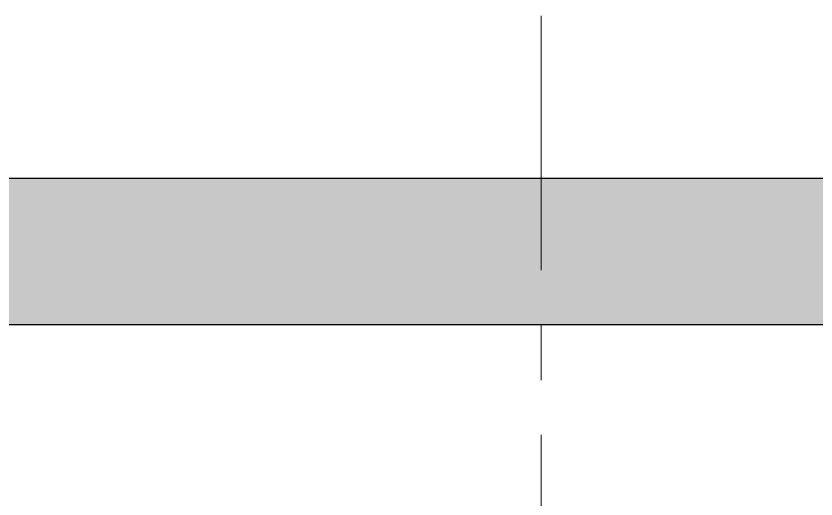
# Model space of a CAD drawing. Header units: inches. Extents: x 193287 to 241687, y 437648 to 550079.
# Drawn here: x 222084 to 223177, y 452247 to 452907 of the extents above; entities that cross this region are included whole.
import ezdxf

# ---------------------------------------------------------------- set-up
doc = ezdxf.new("R2010")
doc.units = ezdxf.units.IN
doc.header["$MEASUREMENT"] = 0
doc.linetypes.add('CENTERX2', pattern=[4, 2.5, -0.5, 0.5, -0.5])
for name, color, linetype in [('CQ centerline', 8, 'Continuous'), ('CQ section wall', 3, 'Continuous'), ('xref grd floor$2$CQ Wall hatch_CHB', 8, 'Continuous')]:
    doc.layers.add(name, color=color, linetype=linetype)
doc.layers.add('CQ Marble', color=6, linetype='Continuous', lineweight=0)

# ---------------------------------------------------------------- blocks, each defined once
blk = doc.blocks.new('SECTION C AND F')
at = {"layer": 'xref grd floor$2$CQ Wall hatch_CHB'}
h = blk.add_hatch(dxfattribs=at)
h.set_pattern_fill('AR-CONC', color=256, scale=10, angle=-13.9714, style=0)
h.set_pattern_definition([(36.028577, (91357.98, -1447.65), (68.08902, -23.40695), [7.5, -82.5]), (341.028577, (91357.98, -1447.65), (4.696116, 76.343932), [6, -66]), (86.480021, (91363.655, -1449.6), (72.785135, 52.936981), [6.374019, -70.114211]), (32.212777, (91362.81, -1428.24), (99.570572, -41.829513), [11.25, -123.75]), (82.664212, (91371.11, -1431.73), (114.220033, 71.96377), [9.561034, -105.171376]), (337.21274, (91362.81, -1428.24), (114.220033, 71.96377), [9, -99]), (7.028577, (91371.307, -1435.51), (48.2040844, -53.482392), [7.5, -82.5]), (312.028577, (91371.31, -1435.51), (41.119588, 64.495185), [6, -66]), (57.480021, (91375.324, -1439.97), (89.323671, 11.012793), [6.374019, -70.114211]), (23.5285767, (91357.98, -1447.653), (9.2173322, 32.010976), [0, -65.2, 0, -67, 0, -66.25]), (353.528577, (91357.98, -1447.653), (35.0512903, 31.9228578), [0, -38.2, 0, -63.7, 0, -25.25]), (313.5285767, (91336.34, -1442.27), (51.2584374, -15.0772595), [0, -25, 0, -78, 0, -103.5]), (303.528577, (91326.636, -1439.854), (59.0102484, -4.3659754), [0, -32.5, 0, -51.8, 0, -73.5])])
h.paths.add_polyline_path([(342464.9, 483585.9), (342464.9, 483785.9), (345764.6, 483785.9), (345764.6, 483585.9)])
at = {"layer": 'CQ section wall'}
for p, q in [((342464.9, 483785.9, 0), (345764.6, 483785.9, 0)), ((342464.9, 483585.9, 0), (345764.6, 483585.9, 0))]:
    blk.add_line(p, q, dxfattribs=at)

msp = doc.modelspace()

# ---------------------------------------------------------------- linework, layer by layer
at = {"layer": 'CQ centerline', "linetype": 'CENTERX2', "lineweight": 0, "ltscale": 150}
msp.add_line((222801.356, 447759.998, -0.001), (222801.356, 452907.434, -0.001), dxfattribs=at)

# ---------------------------------------------------------------- block references
at = {"layer": 'CQ Marble', "xscale": -1}
msp.add_blockref('SECTION C AND F', (566771.511, -31100.298, -0.001), dxfattribs=at)

doc.saveas('drawing.dxf')
